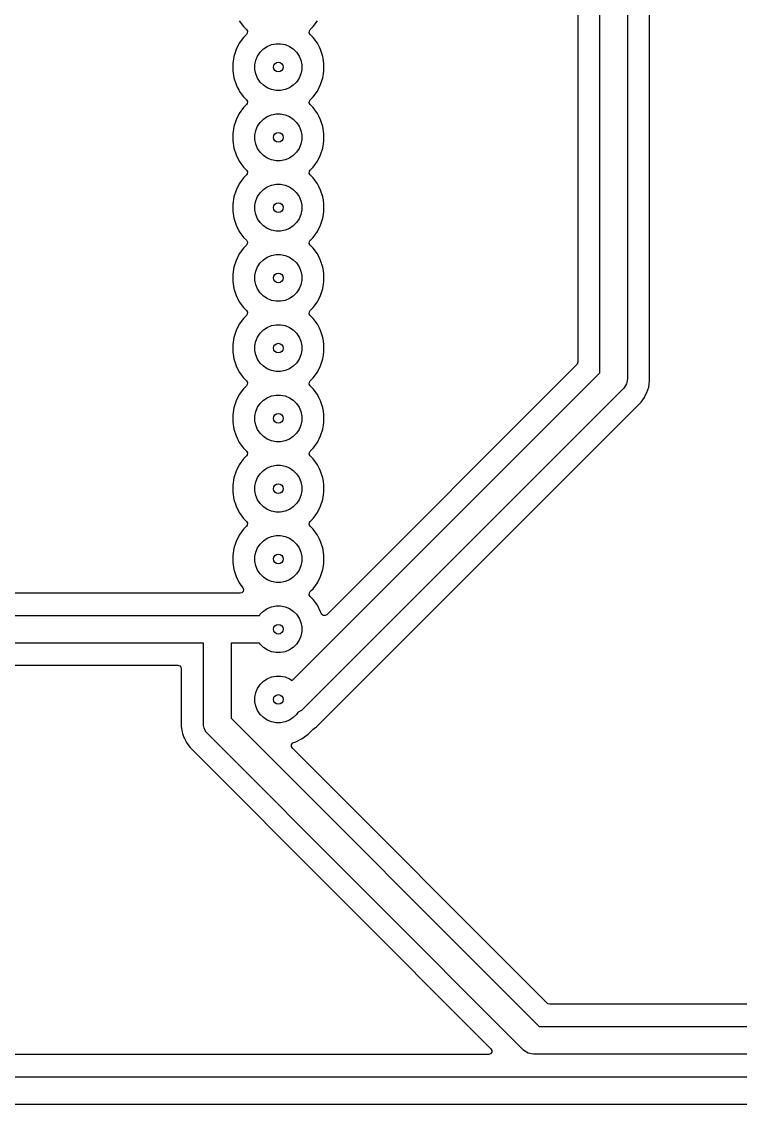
# Model space of a CAD drawing. Extents: x 20 to 124, y -124 to -20.
# Drawn here: x 46 to 72, y -103.85 to -64.71 of the extents above; entities that cross this region are included whole.
import ezdxf

# ---------------------------------------------------------------- set-up
doc = ezdxf.new("R2010")
doc.units = 0
doc.layers.add('BLACK', color=7, linetype='CONTINUOUS')
doc.layers.add('WHITE', color=7, linetype='CONTINUOUS')

msp = doc.modelspace()

# ---------------------------------------------------------------- linework, layer by layer
at = {"layer": 'BLACK', "linetype": 'CONTINUOUS'}
for p, q in [((66.1145, -63.661748), (66.1145, -77.025052)), ((66.915, -77.407994), (66.915, -63.7641)), ((67.915, -63.971206), (67.915, -77.6151)), ((68.7155, -77.717456), (68.7155, -64.354146)), ((53.874568, -64.680054), (54.027266, -64.890225)), ((54.027266, -64.890225), (54.027271, -64.890231)), ((54.027271, -64.890231), (54.134359, -64.997319)), ((56.438041, -64.997319), (56.545131, -64.890229)), ((56.545131, -64.890229), (56.697834, -64.680051)), ((54.027266, -65.279774), (53.874568, -65.489945)), ((54.027271, -65.279768), (54.027266, -65.279774)), ((54.134359, -65.172681), (54.027271, -65.279768)), ((54.134359, -64.997319), (54.167844, -65.058642)), ((54.16286, -65.128334), (54.134359, -65.172681)), ((54.167844, -65.058642), (54.16286, -65.128334)), ((56.404556, -65.111358), (56.40954, -65.041666)), ((56.438041, -65.172681), (56.404556, -65.111358)), ((56.40954, -65.041666), (56.438041, -64.997319)), ((56.545131, -65.279771), (56.438041, -65.172681)), ((56.697834, -65.489949), (56.545131, -65.279771)), ((53.756622, -65.721423), (53.67634, -65.968506)), ((53.874568, -65.489945), (53.756622, -65.721423)), ((54.629141, -65.815766), (54.746966, -65.697941)), ((54.746966, -65.697941), (54.885513, -65.605367)), ((54.885513, -65.605367), (55.039458, -65.541601)), ((55.039458, -65.541601), (55.202885, -65.509093)), ((55.202885, -65.509093), (55.369515, -65.509093)), ((55.369515, -65.509093), (55.532942, -65.541601)), ((55.532942, -65.541601), (55.686887, -65.605367)), ((55.686887, -65.605367), (55.825434, -65.697941)), ((55.825434, -65.697941), (55.943259, -65.815766)), ((56.772987, -65.637445), (56.697834, -65.489949)), ((56.815777, -65.721423), (56.772987, -65.637445)), ((56.815777, -65.721425), (56.815777, -65.721423)), ((56.815779, -65.721428), (56.815777, -65.721425)), ((56.89606, -65.968507), (56.815779, -65.721428)), ((53.67634, -65.968506), (53.6357, -66.225097)), ((54.440293, -66.271685), (54.472801, -66.108258)), ((54.472801, -66.108258), (54.536567, -65.954313)), ((54.536567, -65.954313), (54.629141, -65.815766)), ((55.943259, -65.815766), (56.035833, -65.954313)), ((56.035833, -65.954313), (56.099599, -66.108258)), ((56.099599, -66.108258), (56.132107, -66.271685)), ((56.909041, -66.050466), (56.89606, -65.968507)), ((56.9367, -66.225097), (56.909041, -66.050466)), ((53.6357, -66.225097), (53.6357, -66.484902)), ((53.6357, -66.484902), (53.67634, -66.741493)), ((54.440293, -66.438315), (54.440293, -66.271685)), ((54.472801, -66.601742), (54.440293, -66.438315)), ((56.132107, -66.438315), (56.099599, -66.601742)), ((56.132107, -66.271685), (56.132107, -66.438315)), ((56.918739, -66.598298), (56.9367, -66.484902)), ((56.9367, -66.484902), (56.9367, -66.225097)), ((53.67634, -66.741493), (53.756622, -66.988576)), ((54.536567, -66.755687), (54.472801, -66.601742)), ((54.629141, -66.894234), (54.536567, -66.755687)), ((54.746966, -67.012059), (54.629141, -66.894234)), ((55.943259, -66.894234), (55.825434, -67.012059)), ((56.035833, -66.755687), (55.943259, -66.894234)), ((56.099599, -66.601742), (56.035833, -66.755687)), ((56.815779, -66.988572), (56.89606, -66.741493)), ((56.89606, -66.741493), (56.918739, -66.598298)), ((53.756622, -66.988576), (53.801122, -67.07591)), ((53.801122, -67.07591), (53.852176, -67.176109)), ((53.852176, -67.176109), (53.874568, -67.220054)), ((53.874568, -67.220054), (54.027266, -67.430225)), ((54.885513, -67.104633), (54.746966, -67.012059)), ((55.039458, -67.168399), (54.885513, -67.104633)), ((55.202885, -67.200907), (55.039458, -67.168399)), ((55.369515, -67.200907), (55.202885, -67.200907)), ((55.532942, -67.168399), (55.369515, -67.200907)), ((55.686887, -67.104633), (55.532942, -67.168399)), ((55.825434, -67.012059), (55.686887, -67.104633)), ((56.545131, -67.430229), (56.697834, -67.220051)), ((56.697834, -67.220051), (56.815779, -66.988572)), ((54.027266, -67.430225), (54.027271, -67.430231)), ((54.027271, -67.430231), (54.134359, -67.537319)), ((54.134359, -67.537319), (54.167844, -67.598642)), ((54.16286, -67.668334), (54.134359, -67.712681)), ((54.167844, -67.598642), (54.16286, -67.668334)), ((56.404556, -67.651358), (56.40954, -67.581666)), ((56.438041, -67.712681), (56.404556, -67.651358)), ((56.40954, -67.581666), (56.438041, -67.537319)), ((56.438041, -67.537319), (56.473937, -67.501423)), ((56.473937, -67.501423), (56.545131, -67.430229)), ((53.874568, -68.029945), (53.756622, -68.261423)), ((54.027266, -67.819774), (53.874568, -68.029945)), ((54.027271, -67.819768), (54.027266, -67.819774)), ((54.134359, -67.712681), (54.027271, -67.819768)), ((54.885513, -68.145367), (55.039458, -68.081601)), ((55.039458, -68.081601), (55.202885, -68.049093)), ((55.202885, -68.049093), (55.369515, -68.049093)), ((55.369515, -68.049093), (55.532942, -68.081601)), ((55.532942, -68.081601), (55.686887, -68.145367)), ((56.545131, -67.819771), (56.438041, -67.712681)), ((56.697834, -68.029949), (56.545131, -67.819771)), ((56.762594, -68.157048), (56.697834, -68.029949)), ((53.756622, -68.261423), (53.67634, -68.508506)), ((54.536567, -68.494313), (54.629141, -68.355766)), ((54.629141, -68.355766), (54.746966, -68.237941)), ((54.746966, -68.237941), (54.885513, -68.145367)), ((55.686887, -68.145367), (55.825434, -68.237941)), ((55.825434, -68.237941), (55.943259, -68.355766)), ((55.943259, -68.355766), (56.035833, -68.494313)), ((56.815777, -68.261423), (56.762594, -68.157048)), ((56.815777, -68.261425), (56.815777, -68.261423)), ((56.815779, -68.261428), (56.815777, -68.261425)), ((56.89606, -68.508507), (56.815779, -68.261428)), ((53.67634, -68.508506), (53.6357, -68.765097)), ((53.6357, -68.765097), (53.6357, -69.024902)), ((54.440293, -68.811685), (54.472801, -68.648258)), ((54.440293, -68.978315), (54.440293, -68.811685)), ((54.472801, -68.648258), (54.536567, -68.494313)), ((56.035833, -68.494313), (56.099599, -68.648258)), ((56.099599, -68.648258), (56.132107, -68.811685)), ((56.132107, -68.811685), (56.132107, -68.978315)), ((56.908505, -68.587085), (56.89606, -68.508507)), ((56.9367, -68.765097), (56.908505, -68.587085)), ((56.9367, -69.024902), (56.9367, -68.765097)), ((53.6357, -69.024902), (53.67634, -69.281493)), ((54.472801, -69.141742), (54.440293, -68.978315)), ((54.536567, -69.295687), (54.472801, -69.141742)), ((56.099599, -69.141742), (56.035833, -69.295687)), ((56.132107, -68.978315), (56.099599, -69.141742)), ((56.89606, -69.281493), (56.920534, -69.126966)), ((56.920534, -69.126966), (56.9367, -69.024902)), ((53.67634, -69.281493), (53.756622, -69.528576)), ((53.756622, -69.528576), (53.874568, -69.760054)), ((54.629141, -69.434234), (54.536567, -69.295687)), ((54.746966, -69.552059), (54.629141, -69.434234)), ((54.885513, -69.644633), (54.746966, -69.552059)), ((55.039458, -69.708399), (54.885513, -69.644633)), ((55.686887, -69.644633), (55.532942, -69.708399)), ((55.825434, -69.552059), (55.686887, -69.644633)), ((55.943259, -69.434234), (55.825434, -69.552059)), ((56.035833, -69.295687), (55.943259, -69.434234)), ((56.697834, -69.760051), (56.815779, -69.528572)), ((56.815779, -69.528572), (56.89606, -69.281493)), ((53.874568, -69.760054), (54.027266, -69.970225)), ((54.027266, -69.970225), (54.027271, -69.970231)), ((54.027271, -69.970231), (54.134359, -70.077319)), ((55.202885, -69.740907), (55.039458, -69.708399)), ((55.369515, -69.740907), (55.202885, -69.740907)), ((55.532942, -69.708399), (55.369515, -69.740907)), ((56.438041, -70.077319), (56.473937, -70.041423)), ((56.473937, -70.041423), (56.545131, -69.970229)), ((56.545131, -69.970229), (56.697834, -69.760051)), ((54.02727, -70.35977), (53.874568, -70.569945)), ((54.027271, -70.359768), (54.02727, -70.35977)), ((54.134359, -70.252681), (54.027271, -70.359768)), ((54.134359, -70.077319), (54.167844, -70.138642)), ((54.16286, -70.208334), (54.134359, -70.252681)), ((54.167844, -70.138642), (54.16286, -70.208334)), ((56.404556, -70.191358), (56.40954, -70.121666)), ((56.438041, -70.252681), (56.404556, -70.191358)), ((56.40954, -70.121666), (56.438041, -70.077319)), ((56.545131, -70.359771), (56.438041, -70.252681)), ((56.697834, -70.569949), (56.545131, -70.359771)), ((53.756622, -70.801423), (53.67634, -71.048506)), ((53.874568, -70.569945), (53.756622, -70.801423)), ((54.629141, -70.895766), (54.746966, -70.777941)), ((54.746966, -70.777941), (54.885513, -70.685367)), ((54.885513, -70.685367), (55.039458, -70.621601)), ((55.039458, -70.621601), (55.202885, -70.589093)), ((55.202885, -70.589093), (55.369515, -70.589093)), ((55.369515, -70.589093), (55.532942, -70.621601)), ((55.532942, -70.621601), (55.686887, -70.685367)), ((55.686887, -70.685367), (55.825434, -70.777941)), ((55.825434, -70.777941), (55.943259, -70.895766)), ((56.750632, -70.673571), (56.697834, -70.569949)), ((56.815777, -70.801423), (56.750632, -70.673571)), ((56.815777, -70.801425), (56.815777, -70.801423)), ((56.815779, -70.801428), (56.815777, -70.801425)), ((56.89606, -71.048507), (56.815779, -70.801428)), ((53.67634, -71.048506), (53.6357, -71.305097)), ((54.440293, -71.351685), (54.472801, -71.188258)), ((54.472801, -71.188258), (54.536567, -71.034313)), ((54.536567, -71.034313), (54.629141, -70.895766)), ((55.943259, -70.895766), (56.035833, -71.034313)), ((56.035833, -71.034313), (56.099599, -71.188258)), ((56.099599, -71.188258), (56.132107, -71.351685)), ((56.915147, -71.169021), (56.89606, -71.048507)), ((56.9367, -71.305097), (56.915147, -71.169021)), ((53.6357, -71.305097), (53.6357, -71.564902)), ((53.6357, -71.564902), (53.67634, -71.821493)), ((54.440293, -71.518315), (54.440293, -71.351685)), ((54.472801, -71.681742), (54.440293, -71.518315)), ((56.132107, -71.518315), (56.099599, -71.681742)), ((56.132107, -71.351685), (56.132107, -71.518315)), ((56.918739, -71.678298), (56.9367, -71.564902)), ((56.9367, -71.564902), (56.9367, -71.305097)), ((53.67634, -71.821493), (53.756622, -72.068576)), ((54.536567, -71.835687), (54.472801, -71.681742)), ((54.629141, -71.974234), (54.536567, -71.835687)), ((54.746966, -72.092059), (54.629141, -71.974234)), ((55.943259, -71.974234), (55.825434, -72.092059)), ((56.035833, -71.835687), (55.943259, -71.974234)), ((56.099599, -71.681742), (56.035833, -71.835687)), ((56.815779, -72.068572), (56.89606, -71.821493)), ((56.89606, -71.821493), (56.918739, -71.678298)), ((53.756622, -72.068576), (53.874568, -72.300054)), ((53.874568, -72.300054), (54.027266, -72.510225)), ((54.885513, -72.184633), (54.746966, -72.092059)), ((55.039458, -72.248399), (54.885513, -72.184633)), ((55.202885, -72.280907), (55.039458, -72.248399)), ((55.369515, -72.280907), (55.202885, -72.280907)), ((55.532942, -72.248399), (55.369515, -72.280907)), ((55.686887, -72.184633), (55.532942, -72.248399)), ((55.825434, -72.092059), (55.686887, -72.184633)), ((56.545131, -72.510229), (56.697834, -72.300051)), ((56.697834, -72.300051), (56.815779, -72.068572)), ((54.027266, -72.510225), (54.027271, -72.510231)), ((54.027271, -72.510231), (54.134359, -72.617319)), ((54.134359, -72.792681), (54.027271, -72.899768)), ((54.134359, -72.617319), (54.167844, -72.678642)), ((54.16286, -72.748334), (54.134359, -72.792681)), ((54.167844, -72.678642), (54.16286, -72.748334)), ((56.404556, -72.731358), (56.40954, -72.661666)), ((56.438041, -72.792681), (56.404556, -72.731358)), ((56.40954, -72.661666), (56.438041, -72.617319)), ((56.438041, -72.617319), (56.473937, -72.581423)), ((56.545131, -72.899771), (56.438041, -72.792681)), ((56.473937, -72.581423), (56.545131, -72.510229)), ((53.874568, -73.109945), (53.756622, -73.341423)), ((54.027266, -72.899774), (53.874568, -73.109945)), ((54.027271, -72.899768), (54.027266, -72.899774)), ((54.885513, -73.225367), (55.039458, -73.161601)), ((55.039458, -73.161601), (55.202885, -73.129093)), ((55.202885, -73.129093), (55.369515, -73.129093)), ((55.369515, -73.129093), (55.532942, -73.161601)), ((55.532942, -73.161601), (55.686887, -73.225367)), ((56.697834, -73.109949), (56.545131, -72.899771)), ((56.772987, -73.257445), (56.697834, -73.109949)), ((53.756622, -73.341423), (53.67634, -73.588506)), ((54.472801, -73.728258), (54.536567, -73.574313)), ((54.536567, -73.574313), (54.629141, -73.435766)), ((54.629141, -73.435766), (54.746966, -73.317941)), ((54.746966, -73.317941), (54.885513, -73.225367)), ((55.686887, -73.225367), (55.825434, -73.317941)), ((55.825434, -73.317941), (55.943259, -73.435766)), ((55.943259, -73.435766), (56.035833, -73.574313)), ((56.035833, -73.574313), (56.099599, -73.728258)), ((56.815777, -73.341423), (56.772987, -73.257445)), ((56.815777, -73.341425), (56.815777, -73.341423)), ((56.815779, -73.341428), (56.815777, -73.341425)), ((56.89606, -73.588507), (56.815779, -73.341428)), ((53.67634, -73.588506), (53.6357, -73.845097)), ((53.6357, -73.845097), (53.6357, -74.104902)), ((54.440293, -73.891685), (54.472801, -73.728258)), ((54.440293, -74.058315), (54.440293, -73.891685)), ((56.099599, -73.728258), (56.132107, -73.891685)), ((56.132107, -73.891685), (56.132107, -74.058315)), ((56.915147, -73.709021), (56.89606, -73.588507)), ((56.9367, -73.845097), (56.915147, -73.709021)), ((56.9367, -74.104902), (56.9367, -73.845097)), ((53.6357, -74.104902), (53.67634, -74.361493)), ((53.67634, -74.361493), (53.756622, -74.608576)), ((54.472801, -74.221742), (54.440293, -74.058315)), ((54.536567, -74.375687), (54.472801, -74.221742)), ((56.099599, -74.221742), (56.035833, -74.375687)), ((56.132107, -74.058315), (56.099599, -74.221742)), ((56.815779, -74.608572), (56.89606, -74.361493)), ((56.89606, -74.361493), (56.920534, -74.206966)), ((56.920534, -74.206966), (56.9367, -74.104902)), ((53.756622, -74.608576), (53.825919, -74.744577)), ((53.825919, -74.744577), (53.866825, -74.824859)), ((54.629141, -74.514234), (54.536567, -74.375687)), ((54.746966, -74.632059), (54.629141, -74.514234)), ((54.885513, -74.724633), (54.746966, -74.632059)), ((55.039458, -74.788399), (54.885513, -74.724633)), ((55.686887, -74.724633), (55.532942, -74.788399)), ((55.825434, -74.632059), (55.686887, -74.724633)), ((55.943259, -74.514234), (55.825434, -74.632059)), ((56.035833, -74.375687), (55.943259, -74.514234)), ((56.697834, -74.840051), (56.815779, -74.608572)), ((53.866825, -74.824859), (53.874568, -74.840054)), ((53.874568, -74.840054), (54.027266, -75.050225)), ((54.027266, -75.050225), (54.027271, -75.050231)), ((54.027271, -75.050231), (54.134359, -75.157319)), ((55.202885, -74.820907), (55.039458, -74.788399)), ((55.369515, -74.820907), (55.202885, -74.820907)), ((55.532942, -74.788399), (55.369515, -74.820907)), ((56.438041, -75.157319), (56.545131, -75.050229)), ((56.545131, -75.050229), (56.697834, -74.840051)), ((54.027266, -75.439774), (53.874568, -75.649945)), ((54.027271, -75.439768), (54.027266, -75.439774)), ((54.134359, -75.332681), (54.027271, -75.439768)), ((54.134359, -75.157319), (54.167844, -75.218642)), ((54.16286, -75.288334), (54.134359, -75.332681)), ((54.167844, -75.218642), (54.16286, -75.288334)), ((56.404556, -75.271358), (56.40954, -75.201666)), ((56.438041, -75.332681), (56.404556, -75.271358)), ((56.40954, -75.201666), (56.438041, -75.157319)), ((56.545131, -75.439771), (56.438041, -75.332681)), ((56.697834, -75.649949), (56.545131, -75.439771)), ((53.756622, -75.881423), (53.67634, -76.128506)), ((53.874568, -75.649945), (53.756622, -75.881423)), ((54.629141, -75.975766), (54.746966, -75.857941)), ((54.746966, -75.857941), (54.885513, -75.765367)), ((54.885513, -75.765367), (55.039458, -75.701601)), ((55.039458, -75.701601), (55.202885, -75.669093)), ((55.202885, -75.669093), (55.369515, -75.669093)), ((55.369515, -75.669093), (55.532942, -75.701601)), ((55.532942, -75.701601), (55.686887, -75.765367)), ((55.686887, -75.765367), (55.825434, -75.857941)), ((55.825434, -75.857941), (55.943259, -75.975766)), ((56.772874, -75.797223), (56.697834, -75.649949)), ((56.815777, -75.881423), (56.772874, -75.797223)), ((56.815777, -75.881425), (56.815777, -75.881423)), ((56.815779, -75.881428), (56.815777, -75.881425)), ((56.89606, -76.128507), (56.815779, -75.881428)), ((53.67634, -76.128506), (53.6357, -76.385097)), ((54.440293, -76.431685), (54.472801, -76.268258)), ((54.472801, -76.268258), (54.536567, -76.114313)), ((54.536567, -76.114313), (54.629141, -75.975766)), ((55.943259, -75.975766), (56.035833, -76.114313)), ((56.035833, -76.114313), (56.099599, -76.268258)), ((56.099599, -76.268258), (56.132107, -76.431685)), ((56.915147, -76.249021), (56.89606, -76.128507)), ((56.9367, -76.385097), (56.915147, -76.249021)), ((53.6357, -76.385097), (53.6357, -76.644902)), ((53.6357, -76.644902), (53.67634, -76.901493)), ((54.440293, -76.598315), (54.440293, -76.431685)), ((54.472801, -76.761742), (54.440293, -76.598315)), ((56.132107, -76.598315), (56.099599, -76.761742)), ((56.132107, -76.431685), (56.132107, -76.598315)), ((56.918739, -76.758298), (56.9367, -76.644902)), ((56.9367, -76.644902), (56.9367, -76.385097)), ((53.67634, -76.901493), (53.756622, -77.148576)), ((54.536567, -76.915687), (54.472801, -76.761742)), ((54.629141, -77.054234), (54.536567, -76.915687)), ((54.746966, -77.172059), (54.629141, -77.054234)), ((55.943259, -77.054234), (55.825434, -77.172059)), ((56.035833, -76.915687), (55.943259, -77.054234)), ((56.099599, -76.761742), (56.035833, -76.915687)), ((56.815779, -77.148572), (56.89606, -76.901493)), ((56.89606, -76.901493), (56.918739, -76.758298)), ((66.094815, -77.092091), (66.078181, -77.112733)), ((66.1145, -77.025052), (66.094815, -77.092091)), ((53.756622, -77.148576), (53.874568, -77.380054)), ((53.874568, -77.380054), (54.027266, -77.590225)), ((54.885513, -77.264633), (54.746966, -77.172059)), ((55.039458, -77.328399), (54.885513, -77.264633)), ((55.202885, -77.360907), (55.039458, -77.328399)), ((55.369515, -77.360907), (55.202885, -77.360907)), ((55.532942, -77.328399), (55.369515, -77.360907)), ((55.686887, -77.264633), (55.532942, -77.328399)), ((55.825434, -77.172059), (55.686887, -77.264633)), ((55.789238, -88.533755), (66.915, -77.407994)), ((56.545131, -77.590229), (56.697834, -77.380051)), ((56.697834, -77.380051), (56.815779, -77.148572)), ((66.078181, -77.112733), (57.040698, -86.150215)), ((54.027266, -77.590225), (54.027271, -77.590231)), ((54.027271, -77.590231), (54.134359, -77.697319)), ((54.134359, -77.872681), (54.027271, -77.979768)), ((54.134359, -77.697319), (54.167844, -77.758642)), ((54.16286, -77.828334), (54.134359, -77.872681)), ((54.167844, -77.758642), (54.16286, -77.828334)), ((56.404556, -77.811358), (56.40954, -77.741666)), ((56.438041, -77.872681), (56.404556, -77.811358)), ((56.40954, -77.741666), (56.438041, -77.697319)), ((56.438041, -77.697319), (56.545131, -77.590229)), ((56.545131, -77.979771), (56.438041, -77.872681)), ((67.87694, -77.806442), (67.811677, -77.919481)), ((67.889772, -77.758553), (67.87694, -77.806442)), ((67.910723, -77.680363), (67.889772, -77.758553)), ((67.915, -77.6151), (67.910723, -77.680347)), ((67.910723, -77.680347), (67.910723, -77.680363)), ((68.683477, -77.919634), (68.699971, -77.8155)), ((68.699971, -77.8155), (68.706555, -77.773931)), ((68.706555, -77.773931), (68.7155, -77.717456)), ((53.874568, -78.189945), (53.756622, -78.421423)), ((54.027266, -77.979774), (53.874568, -78.189945)), ((54.027271, -77.979768), (54.027266, -77.979774)), ((54.885513, -78.305367), (55.039458, -78.241601)), ((55.039458, -78.241601), (55.202885, -78.209093)), ((55.202885, -78.209093), (55.369515, -78.209093)), ((55.369515, -78.209093), (55.532942, -78.241601)), ((55.532942, -78.241601), (55.686887, -78.305367)), ((67.768553, -77.968653), (56.168653, -89.568553)), ((56.697834, -78.189949), (56.545131, -77.979771)), ((56.75223, -78.296707), (56.697834, -78.189949)), ((67.811661, -77.919496), (67.768553, -77.968653)), ((67.811677, -77.919481), (67.811661, -77.919496)), ((68.527287, -78.296711), (68.573753, -78.205514)), ((68.573753, -78.205514), (68.62022, -78.114319)), ((68.62022, -78.114319), (68.683477, -77.919634)), ((53.756622, -78.421423), (53.67634, -78.668506)), ((54.472801, -78.808258), (54.536567, -78.654313)), ((54.536567, -78.654313), (54.629141, -78.515766)), ((54.629141, -78.515766), (54.746966, -78.397941)), ((54.746966, -78.397941), (54.885513, -78.305367)), ((55.686887, -78.305367), (55.825434, -78.397941)), ((55.825434, -78.397941), (55.943259, -78.515766)), ((55.943259, -78.515766), (56.035833, -78.654313)), ((56.035833, -78.654313), (56.099599, -78.808258)), ((56.662319, -90.206966), (68.406966, -78.462319)), ((56.815777, -78.421423), (56.75223, -78.296707)), ((56.815777, -78.421425), (56.815777, -78.421423)), ((56.815779, -78.421428), (56.815777, -78.421425)), ((56.89606, -78.668507), (56.815779, -78.421428)), ((68.406966, -78.462319), (68.527287, -78.296711)), ((53.67634, -78.668506), (53.6357, -78.925097)), ((53.6357, -78.925097), (53.6357, -79.184902)), ((54.440293, -78.971685), (54.472801, -78.808258)), ((54.440293, -79.138315), (54.440293, -78.971685)), ((56.099599, -78.808258), (56.132107, -78.971685)), ((56.132107, -78.971685), (56.132107, -79.138315)), ((56.915147, -78.789021), (56.89606, -78.668507)), ((56.9367, -78.925097), (56.915147, -78.789021)), ((56.9367, -79.184902), (56.9367, -78.925097)), ((53.6357, -79.184902), (53.67634, -79.441493)), ((53.67634, -79.441493), (53.756622, -79.688576)), ((54.472801, -79.301742), (54.440293, -79.138315)), ((54.536567, -79.455687), (54.472801, -79.301742)), ((56.099599, -79.301742), (56.035833, -79.455687)), ((56.132107, -79.138315), (56.099599, -79.301742)), ((56.815779, -79.688572), (56.89606, -79.441493)), ((56.89606, -79.441493), (56.918739, -79.298298)), ((56.918739, -79.298298), (56.9367, -79.184902)), ((53.756622, -79.688576), (53.874568, -79.920054)), ((54.629141, -79.594234), (54.536567, -79.455687)), ((54.746966, -79.712059), (54.629141, -79.594234)), ((54.885513, -79.804633), (54.746966, -79.712059)), ((55.039458, -79.868399), (54.885513, -79.804633)), ((55.686887, -79.804633), (55.532942, -79.868399)), ((55.825434, -79.712059), (55.686887, -79.804633)), ((55.943259, -79.594234), (55.825434, -79.712059)), ((56.035833, -79.455687), (55.943259, -79.594234)), ((56.697834, -79.920051), (56.815779, -79.688572)), ((53.874568, -79.920054), (54.027266, -80.130225)), ((54.027266, -80.130225), (54.027271, -80.130231)), ((54.027271, -80.130231), (54.134359, -80.237319)), ((55.202885, -79.900907), (55.039458, -79.868399)), ((55.369515, -79.900907), (55.202885, -79.900907)), ((55.532942, -79.868399), (55.369515, -79.900907)), ((56.438041, -80.237319), (56.456511, -80.218849)), ((56.456511, -80.218849), (56.545131, -80.130229)), ((56.545131, -80.130229), (56.697834, -79.920051)), ((54.027266, -80.519774), (53.874568, -80.729945)), ((54.027271, -80.519768), (54.027266, -80.519774)), ((54.134359, -80.412681), (54.027271, -80.519768)), ((54.134359, -80.237319), (54.167844, -80.298642)), ((54.16286, -80.368334), (54.134359, -80.412681)), ((54.167844, -80.298642), (54.16286, -80.368334)), ((56.404556, -80.351358), (56.40954, -80.281666)), ((56.438041, -80.412681), (56.404556, -80.351358)), ((56.40954, -80.281666), (56.438041, -80.237319)), ((56.545131, -80.519771), (56.438041, -80.412681)), ((56.697834, -80.729949), (56.545131, -80.519771)), ((53.756622, -80.961423), (53.67634, -81.208506)), ((53.874568, -80.729945), (53.756622, -80.961423)), ((54.629141, -81.055766), (54.746966, -80.937941)), ((54.746966, -80.937941), (54.885513, -80.845367)), ((54.885513, -80.845367), (55.039458, -80.781601)), ((55.039458, -80.781601), (55.202885, -80.749093)), ((55.202885, -80.749093), (55.369515, -80.749093)), ((55.369515, -80.749093), (55.532942, -80.781601)), ((55.532942, -80.781601), (55.686887, -80.845367)), ((55.686887, -80.845367), (55.825434, -80.937941)), ((55.825434, -80.937941), (55.943259, -81.055766)), ((56.772987, -80.877445), (56.697834, -80.729949)), ((56.815777, -80.961423), (56.772987, -80.877445)), ((56.815777, -80.961425), (56.815777, -80.961423)), ((56.815779, -80.961428), (56.815777, -80.961425)), ((56.89606, -81.208507), (56.815779, -80.961428)), ((53.67634, -81.208506), (53.6357, -81.465097)), ((54.440293, -81.511685), (54.472801, -81.348258)), ((54.472801, -81.348258), (54.536567, -81.194313)), ((54.536567, -81.194313), (54.629141, -81.055766)), ((55.943259, -81.055766), (56.035833, -81.194313)), ((56.035833, -81.194313), (56.099599, -81.348258)), ((56.099599, -81.348258), (56.132107, -81.511685)), ((56.915147, -81.329021), (56.89606, -81.208507)), ((56.9367, -81.465097), (56.915147, -81.329021)), ((53.6357, -81.465097), (53.6357, -81.724902)), ((53.6357, -81.724902), (53.67634, -81.981493)), ((54.440293, -81.678315), (54.440293, -81.511685)), ((54.472801, -81.841742), (54.440293, -81.678315)), ((56.132107, -81.678315), (56.099599, -81.841742)), ((56.132107, -81.511685), (56.132107, -81.678315)), ((56.922622, -81.813785), (56.9367, -81.724902)), ((56.9367, -81.724902), (56.9367, -81.465097)), ((53.67634, -81.981493), (53.756622, -82.228576)), ((54.536567, -81.995687), (54.472801, -81.841742)), ((54.629141, -82.134234), (54.536567, -81.995687)), ((54.746966, -82.252059), (54.629141, -82.134234)), ((55.943259, -82.134234), (55.825434, -82.252059)), ((56.035833, -81.995687), (55.943259, -82.134234)), ((56.099599, -81.841742), (56.035833, -81.995687)), ((56.815779, -82.228572), (56.89606, -81.981493)), ((56.89606, -81.981493), (56.922622, -81.813785)), ((53.756622, -82.228576), (53.874568, -82.460054)), ((53.874568, -82.460054), (54.027266, -82.670225)), ((54.885513, -82.344633), (54.746966, -82.252059)), ((55.039458, -82.408399), (54.885513, -82.344633)), ((55.202885, -82.440907), (55.039458, -82.408399)), ((55.369515, -82.440907), (55.202885, -82.440907)), ((55.532942, -82.408399), (55.369515, -82.440907)), ((55.686887, -82.344633), (55.532942, -82.408399)), ((55.825434, -82.252059), (55.686887, -82.344633)), ((56.545131, -82.670229), (56.697834, -82.460051)), ((56.697834, -82.460051), (56.815779, -82.228572)), ((54.027266, -82.670225), (54.027271, -82.670231)), ((54.027271, -82.670231), (54.134359, -82.777319)), ((54.134359, -82.952681), (54.027271, -83.059768)), ((54.134359, -82.777319), (54.167844, -82.838642)), ((54.16286, -82.908334), (54.134359, -82.952681)), ((54.167844, -82.838642), (54.16286, -82.908334)), ((56.404556, -82.891358), (56.40954, -82.821666)), ((56.438041, -82.952681), (56.404556, -82.891358)), ((56.40954, -82.821666), (56.438041, -82.777319)), ((56.438041, -82.777319), (56.473426, -82.741934)), ((56.545131, -83.059771), (56.438041, -82.952681)), ((56.473426, -82.741934), (56.545131, -82.670229)), ((53.874568, -83.269945), (53.756622, -83.501423)), ((54.027266, -83.059774), (53.874568, -83.269945)), ((54.027271, -83.059768), (54.027266, -83.059774)), ((54.885513, -83.385367), (55.039458, -83.321601)), ((55.039458, -83.321601), (55.202885, -83.289093)), ((55.202885, -83.289093), (55.369515, -83.289093)), ((55.369515, -83.289093), (55.532942, -83.321601)), ((55.532942, -83.321601), (55.686887, -83.385367)), ((56.697834, -83.269949), (56.545131, -83.059771)), ((56.772987, -83.417445), (56.697834, -83.269949)), ((53.67634, -83.748506), (53.6357, -84.005097)), ((53.756622, -83.501423), (53.67634, -83.748506)), ((54.472801, -83.888258), (54.536567, -83.734313)), ((54.536567, -83.734313), (54.629141, -83.595766)), ((54.629141, -83.595766), (54.746966, -83.477941)), ((54.746966, -83.477941), (54.885513, -83.385367)), ((55.686887, -83.385367), (55.825434, -83.477941)), ((55.825434, -83.477941), (55.943259, -83.595766)), ((55.943259, -83.595766), (56.035833, -83.734313)), ((56.035833, -83.734313), (56.099599, -83.888258)), ((56.815777, -83.501423), (56.772987, -83.417445)), ((56.815777, -83.501425), (56.815777, -83.501423)), ((56.815779, -83.501428), (56.815777, -83.501425)), ((56.89606, -83.748507), (56.815779, -83.501428)), ((56.904928, -83.8045), (56.89606, -83.748507)), ((53.6357, -84.005097), (53.6357, -84.264902)), ((54.440293, -84.051685), (54.472801, -83.888258)), ((54.440293, -84.218315), (54.440293, -84.051685)), ((56.099599, -83.888258), (56.132107, -84.051685)), ((56.132107, -84.051685), (56.132107, -84.218315)), ((56.9367, -84.005097), (56.904928, -83.8045)), ((56.9367, -84.264902), (56.9367, -84.005097)), ((53.6357, -84.264902), (53.67634, -84.521493)), ((53.67634, -84.521493), (53.756622, -84.768576)), ((54.472801, -84.381742), (54.440293, -84.218315)), ((54.536567, -84.535687), (54.472801, -84.381742)), ((54.629141, -84.674234), (54.536567, -84.535687)), ((56.035833, -84.535687), (55.943259, -84.674234)), ((56.099599, -84.381742), (56.035833, -84.535687)), ((56.132107, -84.218315), (56.099599, -84.381742)), ((56.815779, -84.768572), (56.89606, -84.521493)), ((56.89606, -84.521493), (56.928619, -84.31592)), ((56.928619, -84.31592), (56.9367, -84.264902)), ((53.756622, -84.768576), (53.874568, -85.000054)), ((54.746966, -84.792059), (54.629141, -84.674234)), ((54.885513, -84.884633), (54.746966, -84.792059)), ((55.039458, -84.948399), (54.885513, -84.884633)), ((55.686887, -84.884633), (55.532942, -84.948399)), ((55.825434, -84.792059), (55.686887, -84.884633)), ((55.943259, -84.674234), (55.825434, -84.792059)), ((56.697834, -85.000051), (56.815779, -84.768572)), ((53.874568, -85.000054), (54.003573, -85.177615)), ((54.011227, -85.311475), (53.961122, -85.36017)), ((54.003573, -85.177615), (54.027053, -85.243421)), ((54.027053, -85.243421), (54.011227, -85.311475)), ((55.202885, -84.980907), (55.039458, -84.948399)), ((55.369515, -84.980907), (55.202885, -84.980907)), ((55.532942, -84.948399), (55.369515, -84.980907)), ((56.40954, -85.361666), (56.438041, -85.317319)), ((56.438041, -85.317319), (56.476322, -85.279038)), ((56.476322, -85.279038), (56.545131, -85.210229)), ((56.545131, -85.210229), (56.697834, -85.000051)), ((53.903255, -85.3745), (40.3835, -85.3745)), ((53.961122, -85.36017), (53.903255, -85.3745)), ((56.404556, -85.431358), (56.40954, -85.361666)), ((56.438041, -85.492681), (56.404556, -85.431358)), ((56.545131, -85.599771), (56.438041, -85.492681)), ((56.697834, -85.809949), (56.545131, -85.599771)), ((54.629141, -86.135766), (54.746966, -86.017941)), ((54.746966, -86.017941), (54.885513, -85.925367)), ((54.885513, -85.925367), (55.039458, -85.861601)), ((55.039458, -85.861601), (55.202885, -85.829093)), ((55.202885, -85.829093), (55.369515, -85.829093)), ((55.369515, -85.829093), (55.532942, -85.861601)), ((55.532942, -85.861601), (55.686887, -85.925367)), ((55.686887, -85.925367), (55.825434, -86.017941)), ((55.825434, -86.017941), (55.943259, -86.135766)), ((56.815779, -86.041428), (56.697834, -85.809949)), ((56.835087, -86.100854), (56.815779, -86.041428)), ((56.85375, -86.136844), (56.835087, -86.100854)), ((39.459, -86.175), (53.0745, -86.175)), ((53.0745, -86.175), (54.602926, -86.175)), ((54.602926, -86.175), (54.629141, -86.135766)), ((55.943259, -86.135766), (56.035833, -86.274313)), ((56.035833, -86.274313), (56.099599, -86.428258)), ((56.099599, -86.428258), (56.132107, -86.591685)), ((56.909683, -86.178716), (56.85375, -86.136844)), ((56.979375, -86.1837), (56.909683, -86.178716)), ((57.040698, -86.150215), (56.979375, -86.1837)), ((56.132107, -86.758315), (56.099599, -86.921742)), ((56.132107, -86.591685), (56.132107, -86.758315)), ((52.5745, -87.175), (39.459, -87.175)), ((52.5745, -90.0946), (52.5745, -87.175)), ((54.602926, -87.175), (53.5745, -87.175)), ((53.5745, -87.175), (53.5745, -89.887494)), ((54.629141, -87.214234), (54.602926, -87.175)), ((54.746966, -87.332059), (54.629141, -87.214234)), ((55.943259, -87.214234), (55.825434, -87.332059)), ((56.035833, -87.075687), (55.943259, -87.214234)), ((56.099599, -86.921742), (56.035833, -87.075687)), ((54.885513, -87.424633), (54.746966, -87.332059)), ((55.039458, -87.488399), (54.885513, -87.424633)), ((55.202885, -87.520907), (55.039458, -87.488399)), ((55.369515, -87.520907), (55.202885, -87.520907)), ((55.532942, -87.488399), (55.369515, -87.520907)), ((55.686887, -87.424633), (55.532942, -87.488399)), ((55.825434, -87.332059), (55.686887, -87.424633)), ((40.3835, -87.9755), (51.65, -87.9755)), ((51.65, -87.9755), (51.717039, -87.995185)), ((51.717039, -87.995185), (51.762794, -88.047989)), ((51.762794, -88.047989), (51.774, -88.0995)), ((51.774, -88.0995), (51.774, -89.992248)), ((54.885513, -88.465367), (55.039458, -88.401601)), ((55.039458, -88.401601), (55.202885, -88.369093)), ((55.202885, -88.369093), (55.369515, -88.369093)), ((55.369515, -88.369093), (55.532942, -88.401601)), ((55.532942, -88.401601), (55.686887, -88.465367)), ((54.472801, -88.968258), (54.536567, -88.814313)), ((54.536567, -88.814313), (54.629141, -88.675766)), ((54.629141, -88.675766), (54.746966, -88.557941)), ((54.746966, -88.557941), (54.885513, -88.465367)), ((55.686887, -88.465367), (55.789238, -88.533755)), ((54.440293, -89.131685), (54.472801, -88.968258)), ((54.440293, -89.298315), (54.440293, -89.131685)), ((54.472801, -89.461742), (54.440293, -89.298315)), ((54.536567, -89.615687), (54.472801, -89.461742)), ((54.629141, -89.754234), (54.536567, -89.615687)), ((56.119481, -89.611677), (56.006442, -89.67694)), ((56.119496, -89.611661), (56.119481, -89.611677)), ((56.168653, -89.568553), (56.119496, -89.611661)), ((51.774, -89.992248), (51.774, -90.196952)), ((53.5745, -89.887494), (64.720606, -101.0336)), ((54.746966, -89.872059), (54.629141, -89.754234)), ((54.885513, -89.964633), (54.746966, -89.872059)), ((55.039458, -90.028399), (54.885513, -89.964633)), ((55.686887, -89.964633), (55.532942, -90.028399)), ((55.825434, -89.872059), (55.686887, -89.964633)), ((55.943259, -89.754234), (55.825434, -89.872059)), ((55.992389, -89.680705), (55.943259, -89.754234)), ((56.006442, -89.67694), (55.992389, -89.680705)), ((51.774, -90.196952), (51.783663, -90.257964)), ((51.783663, -90.257964), (51.806022, -90.399131)), ((51.806022, -90.399131), (51.806023, -90.399136)), ((51.806023, -90.399136), (51.819903, -90.441853)), ((52.578777, -90.159847), (52.5745, -90.0946)), ((52.578777, -90.159863), (52.578777, -90.159847)), ((52.605063, -90.257964), (52.578777, -90.159863)), ((52.61256, -90.285942), (52.605063, -90.257964)), ((52.677823, -90.398981), (52.61256, -90.285942)), ((52.677838, -90.398996), (52.677823, -90.398981)), ((52.720947, -90.448153), (52.677838, -90.398996)), ((55.202885, -90.060907), (55.039458, -90.028399)), ((55.369515, -90.060907), (55.202885, -90.060907)), ((55.532942, -90.028399), (55.369515, -90.060907)), ((56.361429, -90.473931), (56.531367, -90.303991)), ((56.531367, -90.303991), (56.546143, -90.291371)), ((56.546143, -90.291371), (56.662319, -90.206966)), ((51.819903, -90.441853), (51.869278, -90.593815)), ((51.869278, -90.593815), (51.869279, -90.593816)), ((51.869279, -90.593816), (51.86928, -90.593819)), ((51.86928, -90.593819), (51.886, -90.626634)), ((51.886, -90.626634), (51.962213, -90.776211)), ((51.962213, -90.776211), (52.082534, -90.941819)), ((64.159947, -101.887153), (52.720947, -90.448153)), ((55.765576, -90.843977), (55.807448, -90.788044)), ((55.807448, -90.788044), (55.843435, -90.769382)), ((55.843435, -90.769382), (55.919772, -90.744579)), ((55.919772, -90.744579), (56.151251, -90.626634)), ((56.151251, -90.626634), (56.361429, -90.473931)), ((52.082534, -90.941819), (52.082536, -90.941821)), ((52.082536, -90.941821), (62.979234, -101.838519)), ((55.760592, -90.913669), (55.765576, -90.843977)), ((55.794077, -90.974992), (55.760592, -90.913669)), ((65.015866, -100.196781), (55.794077, -90.974992)), ((65.036508, -100.213415), (65.015866, -100.196781)), ((65.103547, -100.2331), (65.036508, -100.213415)), ((97.184505, -100.2331), (65.103547, -100.2331)), ((64.720606, -101.0336), (101.425494, -101.0336)), ((62.891553, -102.0502), (33.714747, -102.0502)), ((62.900399, -102.049884), (62.891553, -102.0502)), ((62.965863, -102.025467), (62.900399, -102.049884)), ((63.007735, -101.969534), (62.965863, -102.025467)), ((62.979234, -101.838519), (63.012719, -101.899842)), ((63.012719, -101.899842), (63.007735, -101.969534)), ((64.209103, -101.930261), (64.159947, -101.887153)), ((64.209119, -101.930277), (64.209103, -101.930261)), ((64.322158, -101.99554), (64.209119, -101.930277)), ((64.448237, -102.029323), (64.322158, -101.99554)), ((64.448252, -102.029323), (64.448237, -102.029323)), ((64.5135, -102.0336), (64.448252, -102.029323)), ((101.6326, -102.0336), (64.5135, -102.0336)), ((33.331807, -102.8507), (102.595694, -102.8507)), ((102.8028, -103.8507), (33.1247, -103.8507))]:
    msp.add_line(p, q, dxfattribs=at)
at = {"layer": 'BLACK'}
for centre in [(55.2862, -66.355), (55.2862, -68.895), (55.2862, -71.435), (55.2862, -73.975), (55.2862, -76.515), (55.2862, -79.055), (55.2862, -81.595), (55.2862, -84.135), (55.2862, -86.675), (55.2862, -89.215)]:
    msp.add_circle(centre, 0.175, dxfattribs=at)
at = {"layer": 'WHITE'}
for centre in [(55.2862, -66.355), (55.2862, -68.895), (55.2862, -71.435), (55.2862, -73.975), (55.2862, -76.515), (55.2862, -79.055), (55.2862, -81.595), (55.2862, -84.135), (55.2862, -86.675), (55.2862, -89.215)]:
    msp.add_circle(centre, 0.175, dxfattribs=at)

doc.saveas('drawing.dxf')
